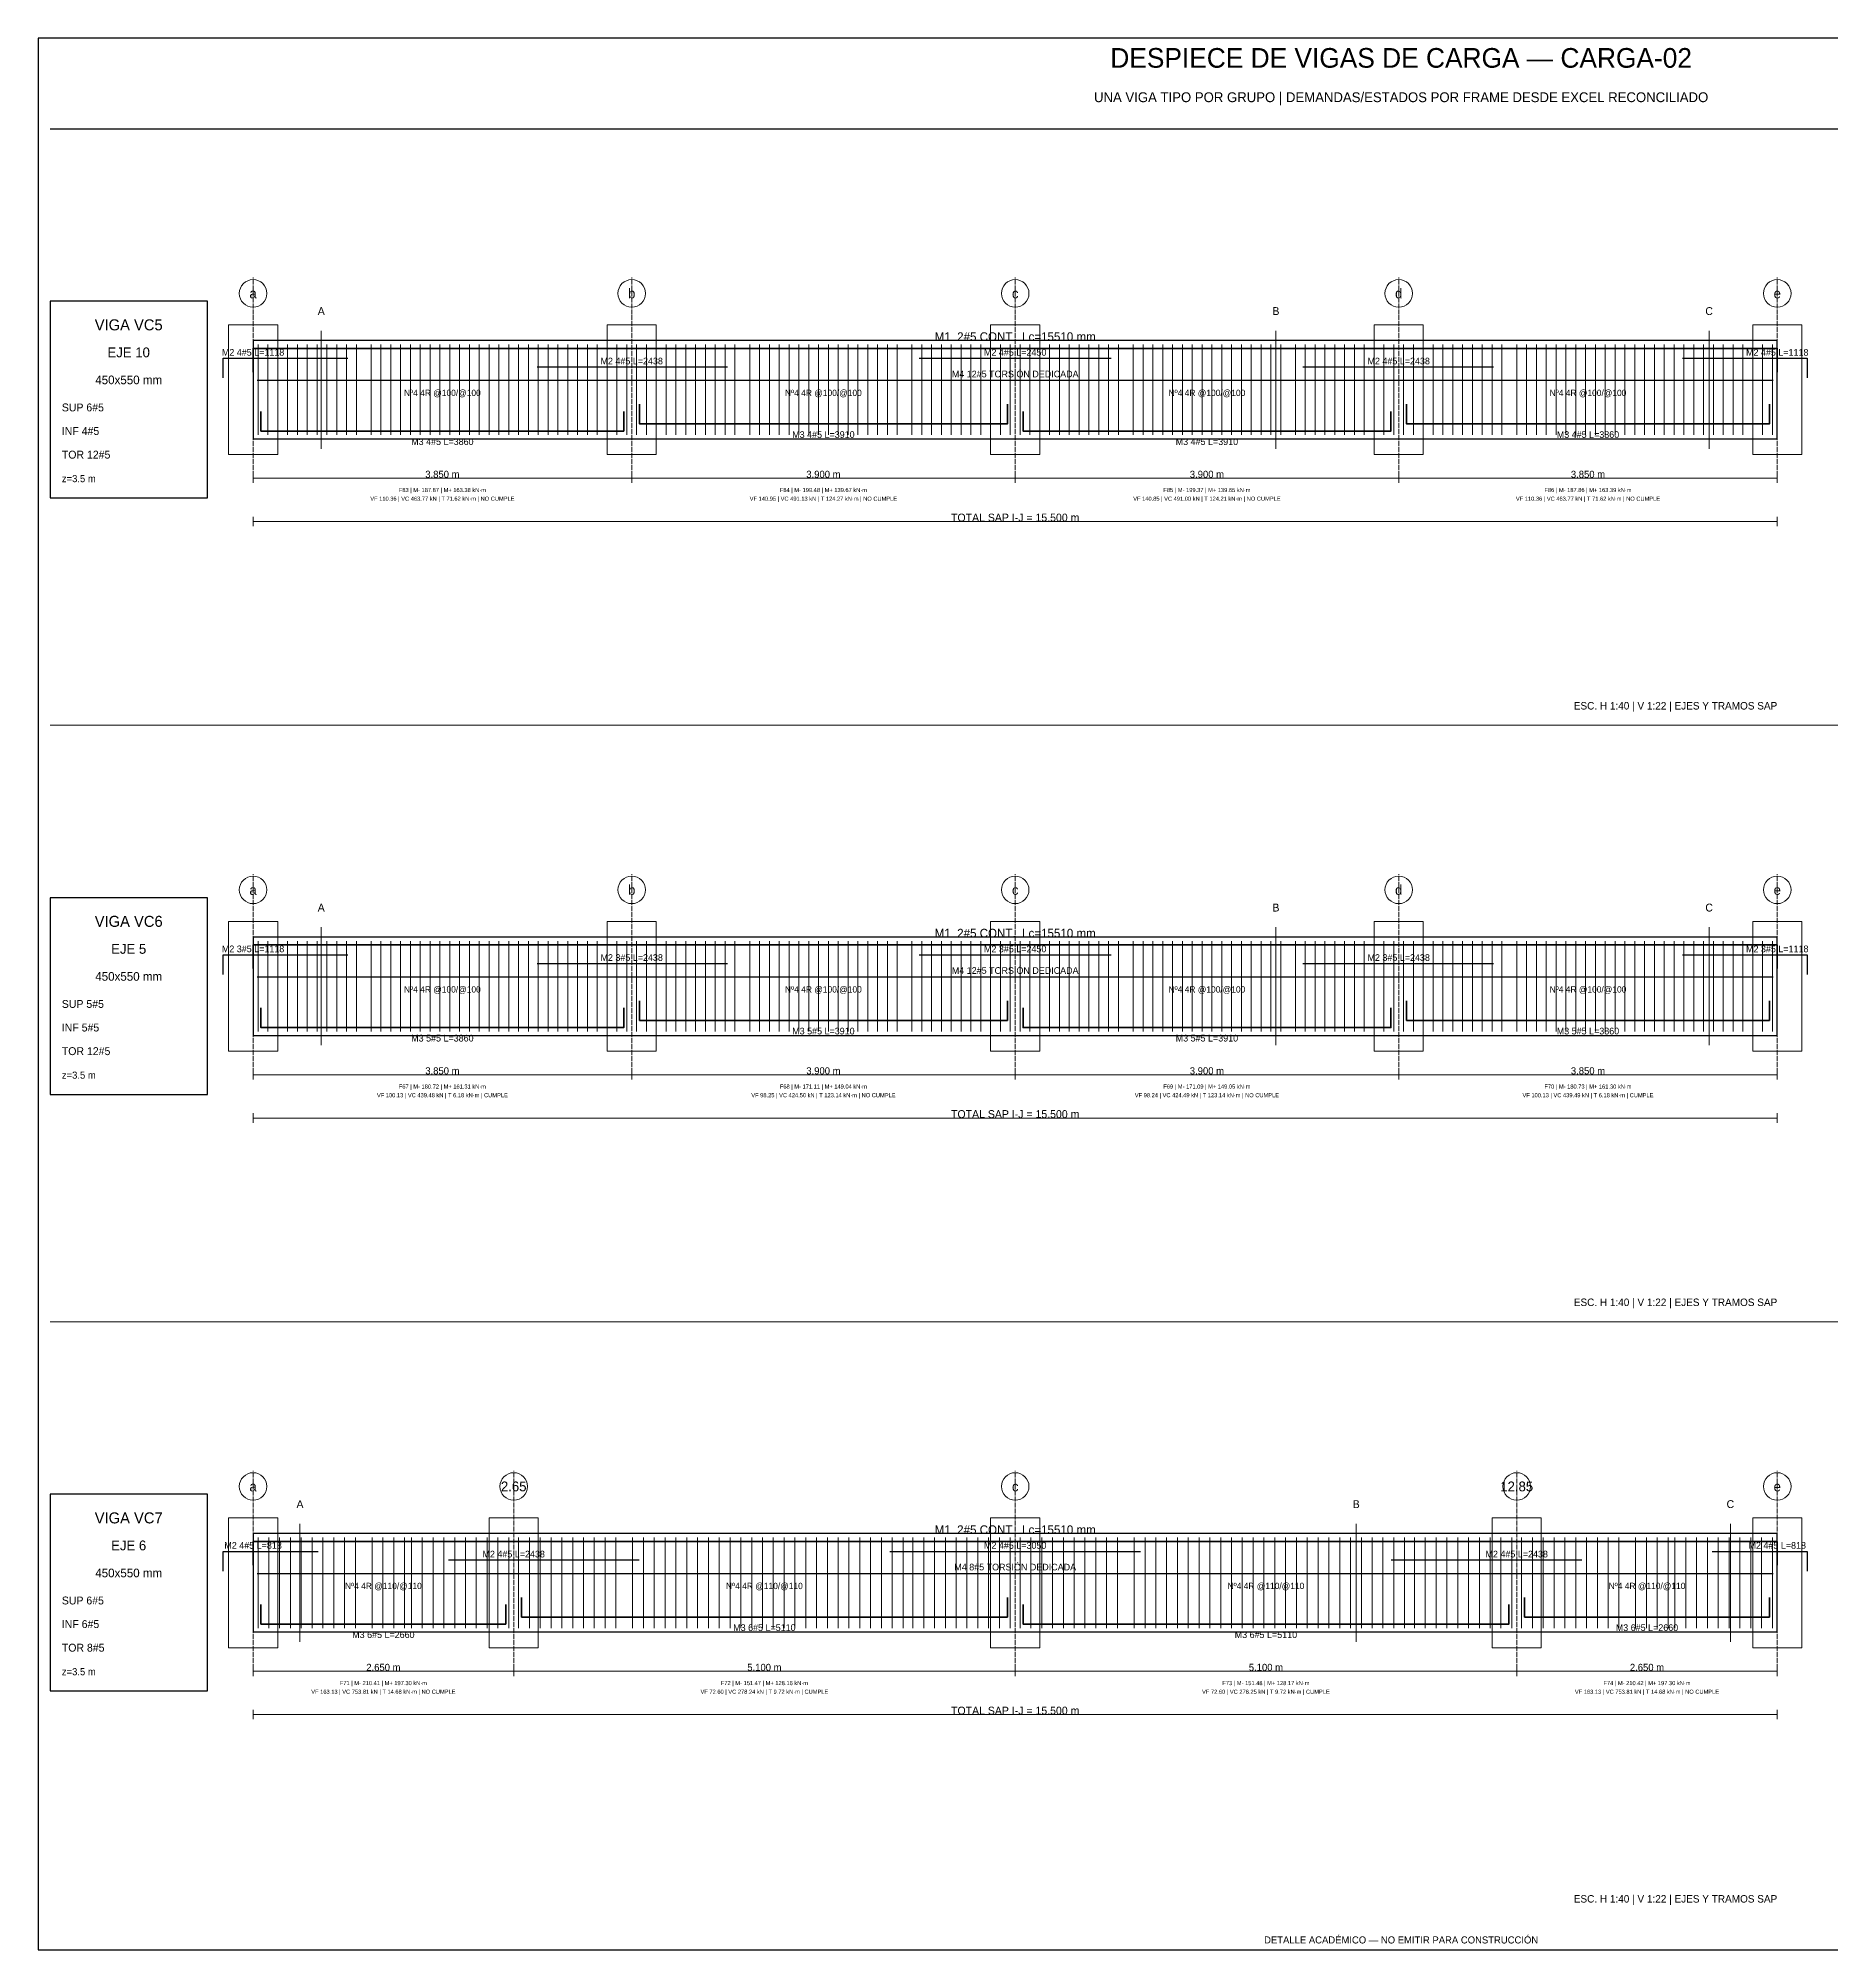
# Model space of a CAD drawing. Header units: millimetres. Extents: x 7 to 1432, y 7 to 493.
# Drawn here: x 739 to 1195, y 7 to 493 of the extents above; entities that cross this region are included whole.
import ezdxf
from ezdxf.enums import TextEntityAlignment as Align

# ---------------------------------------------------------------- set-up
doc = ezdxf.new("R2010")
doc.units = ezdxf.units.MM
doc.linetypes.add('DASHED', pattern=[1.524, 1.27, -0.254])
for name, color, linetype in [('ACERO_INF', 1, 'Continuous'), ('ACERO_SUP_APOYO', 5, 'Continuous'), ('ACERO_SUP_CONT', 4, 'Continuous'), ('ACERO_TORSION', 30, 'Continuous'), ('APOYOS', 9, 'Continuous'), ('CONTORNO', 7, 'Continuous'), ('CORTE', 6, 'Continuous'), ('COTAS', 3, 'Continuous'), ('EJES', 1, 'Continuous'), ('ESTRIBOS', 8, 'Continuous'), ('MARCO', 7, 'Continuous'), ('TEXTO', 7, 'Continuous')]:
    doc.layers.add(name, color=color, linetype=linetype)

msp = doc.modelspace()

# ---------------------------------------------------------------- linework, layer by layer
at = {"layer": 'ACERO_INF', "color": 1, "lineweight": 35}
for points in [[(891.88, 399.93), (891.88, 394.93), (985.38, 394.93), (985.38, 399.93)], [(1086.88, 399.93), (1086.88, 394.93), (1179.12, 394.93), (1179.12, 399.93)], [(795.62, 398.13), (795.62, 393.13), (887.88, 393.13), (887.88, 398.13)], [(989.38, 398.13), (989.38, 393.13), (1082.88, 393.13), (1082.88, 398.13)], [(891.88, 248.27), (891.88, 243.27), (985.38, 243.27), (985.38, 248.27)], [(1086.88, 248.27), (1086.88, 243.27), (1179.12, 243.27), (1179.12, 248.27)], [(795.62, 246.47), (795.62, 241.47), (887.88, 241.47), (887.88, 246.47)], [(989.38, 246.47), (989.38, 241.47), (1082.88, 241.47), (1082.88, 246.47)], [(795.62, 94.8), (795.62, 89.8), (857.88, 89.8), (857.88, 94.8)], [(861.88, 96.6), (861.88, 91.6), (985.38, 91.6), (985.38, 96.6)], [(989.38, 94.8), (989.38, 89.8), (1112.88, 89.8), (1112.88, 94.8)], [(1116.88, 96.6), (1116.88, 91.6), (1179.12, 91.6), (1179.12, 96.6)]]:
    msp.add_lwpolyline(points, dxfattribs=at)
at = {"layer": 'ACERO_SUP_APOYO', "color": 5, "lineweight": 30}
for points in [[(786, 406.63), (786, 411.63), (817.69, 411.63)], [(865.81, 409.43), (914.25, 409.43)], [(963, 411.63), (1011.75, 411.63)], [(1060.5, 409.43), (1108.94, 409.43)], [(1157.06, 411.63), (1188.75, 411.63), (1188.75, 406.63)], [(786, 254.97), (786, 259.97), (817.69, 259.97)], [(865.81, 257.77), (914.25, 257.77)], [(963, 259.97), (1011.75, 259.97)], [(1060.5, 257.77), (1108.94, 257.77)], [(1157.06, 259.97), (1188.75, 259.97), (1188.75, 254.97)], [(786, 103.3), (786, 108.3), (810.19, 108.3)], [(955.5, 108.3), (1019.25, 108.3)], [(1164.56, 108.3), (1188.75, 108.3), (1188.75, 103.3)], [(843.31, 106.1), (891.75, 106.1)], [(1083, 106.1), (1131.44, 106.1)]]:
    msp.add_lwpolyline(points, dxfattribs=at)
at = {"layer": 'ACERO_SUP_CONT', "color": 4, "lineweight": 35}
for points in [[(793.62, 408.13), (793.62, 414.13), (1181.12, 414.13), (1181.12, 408.13)], [(793.62, 256.47), (793.62, 262.47), (1181.12, 262.47), (1181.12, 256.47)], [(793.62, 104.8), (793.62, 110.8), (1181.12, 110.8), (1181.12, 104.8)]]:
    msp.add_lwpolyline(points, dxfattribs=at)
at = {"layer": 'ACERO_TORSION', "color": 30, "lineweight": 30}
for points in [[(794.62, 406.03), (1180.12, 406.03)], [(794.62, 254.37), (1180.12, 254.37)], [(794.62, 102.7), (1180.12, 102.7)]]:
    msp.add_lwpolyline(points, dxfattribs=at)
at = {"layer": 'APOYOS', "color": 9, "lineweight": 15}
for points in [[(787.38, 387.13), (799.88, 387.13), (799.88, 420.13), (787.38, 420.13)], [(883.62, 387.13), (896.12, 387.13), (896.12, 420.13), (883.62, 420.13)], [(981.12, 387.13), (993.62, 387.13), (993.62, 420.13), (981.12, 420.13)], [(1078.62, 387.13), (1091.12, 387.13), (1091.12, 420.13), (1078.62, 420.13)], [(1174.88, 387.13), (1187.38, 387.13), (1187.38, 420.13), (1174.88, 420.13)], [(787.38, 235.47), (799.88, 235.47), (799.88, 268.47), (787.38, 268.47)], [(883.62, 235.47), (896.12, 235.47), (896.12, 268.47), (883.62, 268.47)], [(981.12, 235.47), (993.62, 235.47), (993.62, 268.47), (981.12, 268.47)], [(1078.62, 235.47), (1091.12, 235.47), (1091.12, 268.47), (1078.62, 268.47)], [(1174.88, 235.47), (1187.38, 235.47), (1187.38, 268.47), (1174.88, 268.47)], [(787.38, 83.8), (799.88, 83.8), (799.88, 116.8), (787.38, 116.8)], [(853.62, 83.8), (866.12, 83.8), (866.12, 116.8), (853.62, 116.8)], [(981.12, 83.8), (993.62, 83.8), (993.62, 116.8), (981.12, 116.8)], [(1108.62, 83.8), (1121.12, 83.8), (1121.12, 116.8), (1108.62, 116.8)], [(1174.88, 83.8), (1187.38, 83.8), (1187.38, 116.8), (1174.88, 116.8)]]:
    msp.add_lwpolyline(points, close=True, dxfattribs=at)
at = {"layer": 'CONTORNO', "color": 7, "lineweight": 25}
for points in [[(793.62, 391.13), (1181.12, 391.13), (1181.12, 416.13), (793.62, 416.13)], [(793.62, 239.47), (1181.12, 239.47), (1181.12, 264.47), (793.62, 264.47)], [(793.62, 87.8), (1181.12, 87.8), (1181.12, 112.8), (793.62, 112.8)]]:
    msp.add_lwpolyline(points, close=True, dxfattribs=at)
at = {"layer": 'CORTE', "color": 6, "lineweight": 13}
for p, q in [((810.95, 388.63), (810.95, 418.63)), ((1053.67, 388.63), (1053.67, 418.63)), ((1163.8, 388.63), (1163.8, 418.63)), ((810.95, 236.97), (810.95, 266.97)), ((1053.67, 236.97), (1053.67, 266.97)), ((1163.8, 236.97), (1163.8, 266.97)), ((805.55, 85.3), (805.55, 115.3)), ((1074.08, 85.3), (1074.08, 115.3)), ((1169.2, 85.3), (1169.2, 115.3))]:
    msp.add_line(p, q, dxfattribs=at)
at = {"layer": 'COTAS', "color": 3, "lineweight": 13}
for p, q in [((793.62, 379.93), (793.62, 382.33)), ((793.62, 381.13), (889.88, 381.13)), ((889.88, 379.93), (889.88, 382.33)), ((889.88, 379.93), (889.88, 382.33)), ((889.88, 381.13), (987.38, 381.13)), ((987.38, 379.93), (987.38, 382.33)), ((987.38, 379.93), (987.38, 382.33)), ((987.38, 381.13), (1084.88, 381.13)), ((1084.88, 379.93), (1084.88, 382.33)), ((1084.88, 379.93), (1084.88, 382.33)), ((1084.88, 381.13), (1181.12, 381.13)), ((1181.12, 379.93), (1181.12, 382.33)), ((793.62, 368.93), (793.62, 371.33)), ((793.62, 370.13), (1181.12, 370.13)), ((1181.12, 368.93), (1181.12, 371.33)), ((793.62, 228.27), (793.62, 230.67)), ((793.62, 229.47), (889.88, 229.47)), ((889.88, 228.27), (889.88, 230.67)), ((889.88, 228.27), (889.88, 230.67)), ((889.88, 229.47), (987.38, 229.47)), ((987.38, 228.27), (987.38, 230.67)), ((987.38, 228.27), (987.38, 230.67)), ((987.38, 229.47), (1084.88, 229.47)), ((1084.88, 228.27), (1084.88, 230.67)), ((1084.88, 228.27), (1084.88, 230.67)), ((1084.88, 229.47), (1181.12, 229.47)), ((1181.12, 228.27), (1181.12, 230.67)), ((793.62, 217.27), (793.62, 219.67)), ((1181.12, 217.27), (1181.12, 219.67)), ((793.62, 218.47), (1181.12, 218.47)), ((793.62, 76.6), (793.62, 79)), ((793.62, 77.8), (859.88, 77.8)), ((859.88, 76.6), (859.88, 79)), ((859.88, 76.6), (859.88, 79)), ((859.88, 77.8), (987.38, 77.8)), ((987.38, 76.6), (987.38, 79)), ((987.38, 76.6), (987.38, 79)), ((987.38, 77.8), (1114.88, 77.8)), ((1114.88, 76.6), (1114.88, 79)), ((1114.88, 76.6), (1114.88, 79)), ((1114.88, 77.8), (1181.12, 77.8)), ((1181.12, 76.6), (1181.12, 79)), ((793.62, 65.6), (793.62, 68)), ((793.62, 66.8), (1181.12, 66.8)), ((1181.12, 65.6), (1181.12, 68))]:
    msp.add_line(p, q, dxfattribs=at)
at = {"layer": 'EJES', "color": 1, "linetype": 'DASHED', "lineweight": 9}
for p, q in [((793.62, 380.13), (793.62, 432.13)), ((889.88, 380.13), (889.88, 432.13)), ((987.38, 380.13), (987.38, 432.13)), ((1084.88, 380.13), (1084.88, 432.13)), ((1181.12, 380.13), (1181.12, 432.13)), ((793.62, 228.47), (793.62, 280.47)), ((889.88, 228.47), (889.88, 280.47)), ((987.38, 228.47), (987.38, 280.47)), ((1084.88, 228.47), (1084.88, 280.47)), ((1181.12, 228.47), (1181.12, 280.47)), ((793.62, 76.8), (793.62, 128.8)), ((859.88, 76.8), (859.88, 128.8)), ((987.38, 76.8), (987.38, 128.8)), ((1114.88, 76.8), (1114.88, 128.8)), ((1181.12, 76.8), (1181.12, 128.8))]:
    msp.add_line(p, q, dxfattribs=at)
at = {"layer": 'EJES', "color": 1, "lineweight": 18}
for centre in [(793.62, 428.13), (889.88, 428.13), (987.38, 428.13), (1084.88, 428.13), (1181.12, 428.13), (793.62, 276.47), (889.88, 276.47), (987.38, 276.47), (1084.88, 276.47), (1181.12, 276.47), (793.62, 124.8), (859.88, 124.8), (987.38, 124.8), (1114.88, 124.8), (1181.12, 124.8)]:
    msp.add_circle(centre, 3.5, dxfattribs=at)
at = {"layer": 'ESTRIBOS', "color": 8, "lineweight": 9}
for p, q in [((794.88, 392.13), (794.88, 415.13)), ((797.38, 392.13), (797.38, 415.13)), ((799.88, 392.13), (799.88, 415.13)), ((802.38, 392.13), (802.38, 415.13)), ((804.88, 392.13), (804.88, 415.13)), ((807.38, 392.13), (807.38, 415.13)), ((809.88, 392.13), (809.88, 415.13)), ((812.38, 392.13), (812.38, 415.13)), ((814.88, 392.13), (814.88, 415.13)), ((817.38, 392.13), (817.38, 415.13)), ((819.88, 392.13), (819.88, 415.13)), ((823.62, 392.13), (823.62, 415.13)), ((826.12, 392.13), (826.12, 415.13)), ((828.62, 392.13), (828.62, 415.13)), ((831.12, 392.13), (831.12, 415.13)), ((833.62, 392.13), (833.62, 415.13)), ((836.12, 392.13), (836.12, 415.13)), ((838.62, 392.13), (838.62, 415.13)), ((841.12, 392.13), (841.12, 415.13)), ((843.62, 392.13), (843.62, 415.13)), ((846.12, 392.13), (846.12, 415.13)), ((848.62, 392.13), (848.62, 415.13)), ((851.12, 392.13), (851.12, 415.13)), ((853.62, 392.13), (853.62, 415.13)), ((856.12, 392.13), (856.12, 415.13)), ((858.62, 392.13), (858.62, 415.13)), ((861.12, 392.13), (861.12, 415.13)), ((863.62, 392.13), (863.62, 415.13)), ((866.12, 392.13), (866.12, 415.13)), ((868.62, 392.13), (868.62, 415.13)), ((871.12, 392.13), (871.12, 415.13)), ((873.62, 392.13), (873.62, 415.13)), ((876.12, 392.13), (876.12, 415.13)), ((878.62, 392.13), (878.62, 415.13)), ((881.12, 392.13), (881.12, 415.13)), ((883.62, 392.13), (883.62, 415.13)), ((886.12, 392.13), (886.12, 415.13)), ((888.62, 392.13), (888.62, 415.13)), ((891.12, 392.13), (891.12, 415.13)), ((893.62, 392.13), (893.62, 415.13)), ((896.12, 392.13), (896.12, 415.13)), ((898.62, 392.13), (898.62, 415.13)), ((901.12, 392.13), (901.12, 415.13)), ((903.62, 392.13), (903.62, 415.13)), ((906.12, 392.13), (906.12, 415.13)), ((908.62, 392.13), (908.62, 415.13)), ((911.12, 392.13), (911.12, 415.13)), ((913.62, 392.13), (913.62, 415.13)), ((916.12, 392.13), (916.12, 415.13)), ((919.88, 392.13), (919.88, 415.13)), ((922.38, 392.13), (922.38, 415.13)), ((924.88, 392.13), (924.88, 415.13)), ((927.38, 392.13), (927.38, 415.13)), ((929.88, 392.13), (929.88, 415.13)), ((932.38, 392.13), (932.38, 415.13)), ((934.88, 392.13), (934.88, 415.13)), ((937.38, 392.13), (937.38, 415.13)), ((939.88, 392.13), (939.88, 415.13)), ((942.38, 392.13), (942.38, 415.13)), ((944.88, 392.13), (944.88, 415.13)), ((947.38, 392.13), (947.38, 415.13)), ((949.88, 392.13), (949.88, 415.13)), ((952.38, 392.13), (952.38, 415.13)), ((954.88, 392.13), (954.88, 415.13)), ((957.38, 392.13), (957.38, 415.13)), ((961.12, 392.13), (961.12, 415.13)), ((963.62, 392.13), (963.62, 415.13)), ((966.12, 392.13), (966.12, 415.13)), ((968.62, 392.13), (968.62, 415.13)), ((971.12, 392.13), (971.12, 415.13)), ((973.62, 392.13), (973.62, 415.13)), ((976.12, 392.13), (976.12, 415.13)), ((978.62, 392.13), (978.62, 415.13)), ((981.12, 392.13), (981.12, 415.13)), ((983.62, 392.13), (983.62, 415.13)), ((986.12, 392.13), (986.12, 415.13)), ((988.62, 392.13), (988.62, 415.13)), ((991.12, 392.13), (991.12, 415.13)), ((993.62, 392.13), (993.62, 415.13)), ((996.12, 392.13), (996.12, 415.13)), ((998.62, 392.13), (998.62, 415.13)), ((1001.12, 392.13), (1001.12, 415.13)), ((1003.62, 392.13), (1003.62, 415.13)), ((1006.12, 392.13), (1006.12, 415.13)), ((1008.62, 392.13), (1008.62, 415.13)), ((1011.12, 392.13), (1011.12, 415.13)), ((1013.62, 392.13), (1013.62, 415.13)), ((1017.38, 392.13), (1017.38, 415.13)), ((1019.88, 392.13), (1019.88, 415.13)), ((1022.38, 392.13), (1022.38, 415.13)), ((1024.88, 392.13), (1024.88, 415.13)), ((1027.38, 392.13), (1027.38, 415.13)), ((1029.88, 392.13), (1029.88, 415.13)), ((1032.38, 392.13), (1032.38, 415.13)), ((1034.88, 392.13), (1034.88, 415.13)), ((1037.38, 392.13), (1037.38, 415.13)), ((1039.88, 392.13), (1039.88, 415.13)), ((1042.38, 392.13), (1042.38, 415.13)), ((1044.88, 392.13), (1044.88, 415.13)), ((1047.38, 392.13), (1047.38, 415.13)), ((1049.88, 392.13), (1049.88, 415.13)), ((1052.38, 392.13), (1052.38, 415.13)), ((1054.88, 392.13), (1054.88, 415.13)), ((1058.62, 392.13), (1058.62, 415.13)), ((1061.12, 392.13), (1061.12, 415.13)), ((1063.62, 392.13), (1063.62, 415.13)), ((1066.12, 392.13), (1066.12, 415.13)), ((1068.62, 392.13), (1068.62, 415.13)), ((1071.12, 392.13), (1071.12, 415.13)), ((1073.62, 392.13), (1073.62, 415.13)), ((1076.12, 392.13), (1076.12, 415.13)), ((1078.62, 392.13), (1078.62, 415.13)), ((1081.12, 392.13), (1081.12, 415.13)), ((1083.62, 392.13), (1083.62, 415.13)), ((1086.12, 392.13), (1086.12, 415.13)), ((1088.62, 392.13), (1088.62, 415.13)), ((1091.12, 392.13), (1091.12, 415.13)), ((1093.62, 392.13), (1093.62, 415.13)), ((1096.12, 392.13), (1096.12, 415.13)), ((1098.62, 392.13), (1098.62, 415.13)), ((1101.12, 392.13), (1101.12, 415.13)), ((1103.62, 392.13), (1103.62, 415.13)), ((1106.12, 392.13), (1106.12, 415.13)), ((1108.62, 392.13), (1108.62, 415.13)), ((1111.12, 392.13), (1111.12, 415.13)), ((1114.88, 392.13), (1114.88, 415.13)), ((1117.38, 392.13), (1117.38, 415.13)), ((1119.88, 392.13), (1119.88, 415.13)), ((1122.38, 392.13), (1122.38, 415.13)), ((1124.88, 392.13), (1124.88, 415.13)), ((1127.38, 392.13), (1127.38, 415.13)), ((1129.88, 392.13), (1129.88, 415.13)), ((1132.38, 392.13), (1132.38, 415.13)), ((1134.88, 392.13), (1134.88, 415.13)), ((1137.38, 392.13), (1137.38, 415.13)), ((1139.88, 392.13), (1139.88, 415.13)), ((1142.38, 392.13), (1142.38, 415.13)), ((1144.88, 392.13), (1144.88, 415.13)), ((1147.38, 392.13), (1147.38, 415.13)), ((1149.88, 392.13), (1149.88, 415.13)), ((1152.38, 392.13), (1152.38, 415.13)), ((1154.88, 392.13), (1154.88, 415.13)), ((1157.38, 392.13), (1157.38, 415.13)), ((1159.88, 392.13), (1159.88, 415.13)), ((1162.38, 392.13), (1162.38, 415.13)), ((1164.88, 392.13), (1164.88, 415.13)), ((1167.38, 392.13), (1167.38, 415.13)), ((1169.88, 392.13), (1169.88, 415.13)), ((1172.38, 392.13), (1172.38, 415.13)), ((1174.88, 392.13), (1174.88, 415.13)), ((1177.38, 392.13), (1177.38, 415.13)), ((1179.88, 392.13), (1179.88, 415.13)), ((794.88, 240.47), (794.88, 263.47)), ((797.38, 240.47), (797.38, 263.47)), ((799.88, 240.47), (799.88, 263.47)), ((802.38, 240.47), (802.38, 263.47)), ((804.88, 240.47), (804.88, 263.47)), ((807.38, 240.47), (807.38, 263.47)), ((809.88, 240.47), (809.88, 263.47)), ((812.38, 240.47), (812.38, 263.47)), ((814.88, 240.47), (814.88, 263.47)), ((817.38, 240.47), (817.38, 263.47)), ((819.88, 240.47), (819.88, 263.47)), ((823.62, 240.47), (823.62, 263.47)), ((826.12, 240.47), (826.12, 263.47)), ((828.62, 240.47), (828.62, 263.47)), ((831.12, 240.47), (831.12, 263.47)), ((833.62, 240.47), (833.62, 263.47)), ((836.12, 240.47), (836.12, 263.47)), ((838.62, 240.47), (838.62, 263.47)), ((841.12, 240.47), (841.12, 263.47)), ((843.62, 240.47), (843.62, 263.47)), ((846.12, 240.47), (846.12, 263.47)), ((848.62, 240.47), (848.62, 263.47)), ((851.12, 240.47), (851.12, 263.47)), ((853.62, 240.47), (853.62, 263.47)), ((856.12, 240.47), (856.12, 263.47)), ((858.62, 240.47), (858.62, 263.47)), ((861.12, 240.47), (861.12, 263.47)), ((863.62, 240.47), (863.62, 263.47)), ((866.12, 240.47), (866.12, 263.47)), ((868.62, 240.47), (868.62, 263.47)), ((871.12, 240.47), (871.12, 263.47)), ((873.62, 240.47), (873.62, 263.47)), ((876.12, 240.47), (876.12, 263.47)), ((878.62, 240.47), (878.62, 263.47)), ((881.12, 240.47), (881.12, 263.47)), ((883.62, 240.47), (883.62, 263.47)), ((886.12, 240.47), (886.12, 263.47)), ((888.62, 240.47), (888.62, 263.47)), ((891.12, 240.47), (891.12, 263.47)), ((893.62, 240.47), (893.62, 263.47)), ((896.12, 240.47), (896.12, 263.47)), ((898.62, 240.47), (898.62, 263.47)), ((901.12, 240.47), (901.12, 263.47)), ((903.62, 240.47), (903.62, 263.47)), ((906.12, 240.47), (906.12, 263.47)), ((908.62, 240.47), (908.62, 263.47)), ((911.12, 240.47), (911.12, 263.47)), ((913.62, 240.47), (913.62, 263.47)), ((916.12, 240.47), (916.12, 263.47)), ((919.88, 240.47), (919.88, 263.47)), ((922.38, 240.47), (922.38, 263.47)), ((924.88, 240.47), (924.88, 263.47)), ((927.38, 240.47), (927.38, 263.47)), ((929.88, 240.47), (929.88, 263.47)), ((932.38, 240.47), (932.38, 263.47)), ((934.88, 240.47), (934.88, 263.47)), ((937.38, 240.47), (937.38, 263.47)), ((939.88, 240.47), (939.88, 263.47)), ((942.38, 240.47), (942.38, 263.47)), ((944.88, 240.47), (944.88, 263.47)), ((947.38, 240.47), (947.38, 263.47)), ((949.88, 240.47), (949.88, 263.47)), ((952.38, 240.47), (952.38, 263.47)), ((954.88, 240.47), (954.88, 263.47)), ((957.38, 240.47), (957.38, 263.47)), ((961.12, 240.47), (961.12, 263.47)), ((963.62, 240.47), (963.62, 263.47)), ((966.12, 240.47), (966.12, 263.47)), ((968.62, 240.47), (968.62, 263.47)), ((971.12, 240.47), (971.12, 263.47)), ((973.62, 240.47), (973.62, 263.47)), ((976.12, 240.47), (976.12, 263.47)), ((978.62, 240.47), (978.62, 263.47)), ((981.12, 240.47), (981.12, 263.47)), ((983.62, 240.47), (983.62, 263.47)), ((986.12, 240.47), (986.12, 263.47)), ((988.62, 240.47), (988.62, 263.47)), ((991.12, 240.47), (991.12, 263.47)), ((993.62, 240.47), (993.62, 263.47)), ((996.12, 240.47), (996.12, 263.47)), ((998.62, 240.47), (998.62, 263.47)), ((1001.12, 240.47), (1001.12, 263.47)), ((1003.62, 240.47), (1003.62, 263.47)), ((1006.12, 240.47), (1006.12, 263.47)), ((1008.62, 240.47), (1008.62, 263.47)), ((1011.12, 240.47), (1011.12, 263.47)), ((1013.62, 240.47), (1013.62, 263.47)), ((1017.38, 240.47), (1017.38, 263.47)), ((1019.88, 240.47), (1019.88, 263.47)), ((1022.38, 240.47), (1022.38, 263.47)), ((1024.88, 240.47), (1024.88, 263.47)), ((1027.38, 240.47), (1027.38, 263.47)), ((1029.88, 240.47), (1029.88, 263.47)), ((1032.38, 240.47), (1032.38, 263.47)), ((1034.88, 240.47), (1034.88, 263.47)), ((1037.38, 240.47), (1037.38, 263.47)), ((1039.88, 240.47), (1039.88, 263.47)), ((1042.38, 240.47), (1042.38, 263.47)), ((1044.88, 240.47), (1044.88, 263.47)), ((1047.38, 240.47), (1047.38, 263.47)), ((1049.88, 240.47), (1049.88, 263.47)), ((1052.38, 240.47), (1052.38, 263.47)), ((1054.88, 240.47), (1054.88, 263.47)), ((1058.62, 240.47), (1058.62, 263.47)), ((1061.12, 240.47), (1061.12, 263.47)), ((1063.62, 240.47), (1063.62, 263.47)), ((1066.12, 240.47), (1066.12, 263.47)), ((1068.62, 240.47), (1068.62, 263.47)), ((1071.12, 240.47), (1071.12, 263.47)), ((1073.62, 240.47), (1073.62, 263.47)), ((1076.12, 240.47), (1076.12, 263.47)), ((1078.62, 240.47), (1078.62, 263.47)), ((1081.12, 240.47), (1081.12, 263.47)), ((1083.62, 240.47), (1083.62, 263.47)), ((1086.12, 240.47), (1086.12, 263.47)), ((1088.62, 240.47), (1088.62, 263.47)), ((1091.12, 240.47), (1091.12, 263.47)), ((1093.62, 240.47), (1093.62, 263.47)), ((1096.12, 240.47), (1096.12, 263.47)), ((1098.62, 240.47), (1098.62, 263.47)), ((1101.12, 240.47), (1101.12, 263.47)), ((1103.62, 240.47), (1103.62, 263.47)), ((1106.12, 240.47), (1106.12, 263.47)), ((1108.62, 240.47), (1108.62, 263.47)), ((1111.12, 240.47), (1111.12, 263.47)), ((1114.88, 240.47), (1114.88, 263.47)), ((1117.38, 240.47), (1117.38, 263.47)), ((1119.88, 240.47), (1119.88, 263.47)), ((1122.38, 240.47), (1122.38, 263.47)), ((1124.88, 240.47), (1124.88, 263.47)), ((1127.38, 240.47), (1127.38, 263.47)), ((1129.88, 240.47), (1129.88, 263.47)), ((1132.38, 240.47), (1132.38, 263.47)), ((1134.88, 240.47), (1134.88, 263.47)), ((1137.38, 240.47), (1137.38, 263.47)), ((1139.88, 240.47), (1139.88, 263.47)), ((1142.38, 240.47), (1142.38, 263.47)), ((1144.88, 240.47), (1144.88, 263.47)), ((1147.38, 240.47), (1147.38, 263.47)), ((1149.88, 240.47), (1149.88, 263.47)), ((1152.38, 240.47), (1152.38, 263.47)), ((1154.88, 240.47), (1154.88, 263.47)), ((1157.38, 240.47), (1157.38, 263.47)), ((1159.88, 240.47), (1159.88, 263.47)), ((1162.38, 240.47), (1162.38, 263.47)), ((1164.88, 240.47), (1164.88, 263.47)), ((1167.38, 240.47), (1167.38, 263.47)), ((1169.88, 240.47), (1169.88, 263.47)), ((1172.38, 240.47), (1172.38, 263.47)), ((1174.88, 240.47), (1174.88, 263.47)), ((1177.38, 240.47), (1177.38, 263.47)), ((1179.88, 240.47), (1179.88, 263.47)), ((794.88, 88.8), (794.88, 111.8)), ((797.62, 88.8), (797.62, 111.8)), ((800.38, 88.8), (800.38, 111.8)), ((803.12, 88.8), (803.12, 111.8)), ((805.88, 88.8), (805.88, 111.8)), ((808.62, 88.8), (808.62, 111.8)), ((811.38, 88.8), (811.38, 111.8)), ((814.12, 88.8), (814.12, 111.8)), ((816.88, 88.8), (816.88, 111.8)), ((819.62, 88.8), (819.62, 111.8)), ((823.88, 88.8), (823.88, 111.8)), ((826.62, 88.8), (826.62, 111.8)), ((829.38, 88.8), (829.38, 111.8)), ((832.12, 88.8), (832.12, 111.8)), ((833.88, 88.8), (833.88, 111.8)), ((836.62, 88.8), (836.62, 111.8)), ((839.38, 88.8), (839.38, 111.8)), ((842.12, 88.8), (842.12, 111.8)), ((844.88, 88.8), (844.88, 111.8)), ((847.62, 88.8), (847.62, 111.8)), ((850.38, 88.8), (850.38, 111.8)), ((853.12, 88.8), (853.12, 111.8)), ((855.88, 88.8), (855.88, 111.8)), ((858.62, 88.8), (858.62, 111.8)), ((861.12, 88.8), (861.12, 111.8)), ((863.88, 88.8), (863.88, 111.8)), ((866.62, 88.8), (866.62, 111.8)), ((869.38, 88.8), (869.38, 111.8)), ((872.12, 88.8), (872.12, 111.8)), ((874.88, 88.8), (874.88, 111.8)), ((877.62, 88.8), (877.62, 111.8)), ((880.38, 88.8), (880.38, 111.8)), ((883.12, 88.8), (883.12, 111.8)), ((885.88, 88.8), (885.88, 111.8)), ((890.12, 88.8), (890.12, 111.8)), ((892.88, 88.8), (892.88, 111.8)), ((895.62, 88.8), (895.62, 111.8)), ((898.38, 88.8), (898.38, 111.8)), ((901.12, 88.8), (901.12, 111.8)), ((903.88, 88.8), (903.88, 111.8)), ((906.62, 88.8), (906.62, 111.8)), ((909.38, 88.8), (909.38, 111.8)), ((912.12, 88.8), (912.12, 111.8)), ((914.88, 88.8), (914.88, 111.8)), ((917.62, 88.8), (917.62, 111.8)), ((920.38, 88.8), (920.38, 111.8)), ((923.12, 88.8), (923.12, 111.8)), ((925.88, 88.8), (925.88, 111.8)), ((928.62, 88.8), (928.62, 111.8)), ((931.38, 88.8), (931.38, 111.8)), ((934.12, 88.8), (934.12, 111.8)), ((936.88, 88.8), (936.88, 111.8)), ((939.62, 88.8), (939.62, 111.8)), ((942.38, 88.8), (942.38, 111.8)), ((945.12, 88.8), (945.12, 111.8)), ((947.88, 88.8), (947.88, 111.8)), ((950.62, 88.8), (950.62, 111.8)), ((953.38, 88.8), (953.38, 111.8)), ((956.12, 88.8), (956.12, 111.8)), ((958.88, 88.8), (958.88, 111.8)), ((961.38, 88.8), (961.38, 111.8)), ((964.12, 88.8), (964.12, 111.8)), ((966.88, 88.8), (966.88, 111.8)), ((969.62, 88.8), (969.62, 111.8)), ((972.38, 88.8), (972.38, 111.8)), ((975.12, 88.8), (975.12, 111.8)), ((977.88, 88.8), (977.88, 111.8)), ((980.62, 88.8), (980.62, 111.8)), ((983.38, 88.8), (983.38, 111.8)), ((986.12, 88.8), (986.12, 111.8)), ((988.62, 88.8), (988.62, 111.8)), ((991.38, 88.8), (991.38, 111.8)), ((994.12, 88.8), (994.12, 111.8)), ((996.88, 88.8), (996.88, 111.8)), ((999.62, 88.8), (999.62, 111.8)), ((1002.38, 88.8), (1002.38, 111.8)), ((1005.12, 88.8), (1005.12, 111.8)), ((1007.88, 88.8), (1007.88, 111.8)), ((1010.62, 88.8), (1010.62, 111.8)), ((1013.38, 88.8), (1013.38, 111.8)), ((1017.62, 88.8), (1017.62, 111.8)), ((1020.38, 88.8), (1020.38, 111.8)), ((1023.12, 88.8), (1023.12, 111.8)), ((1025.88, 88.8), (1025.88, 111.8)), ((1028.62, 88.8), (1028.62, 111.8)), ((1031.38, 88.8), (1031.38, 111.8)), ((1034.12, 88.8), (1034.12, 111.8)), ((1036.88, 88.8), (1036.88, 111.8)), ((1039.62, 88.8), (1039.62, 111.8)), ((1042.38, 88.8), (1042.38, 111.8)), ((1045.12, 88.8), (1045.12, 111.8)), ((1047.88, 88.8), (1047.88, 111.8)), ((1050.62, 88.8), (1050.62, 111.8)), ((1053.38, 88.8), (1053.38, 111.8)), ((1056.12, 88.8), (1056.12, 111.8)), ((1058.88, 88.8), (1058.88, 111.8)), ((1061.62, 88.8), (1061.62, 111.8)), ((1064.38, 88.8), (1064.38, 111.8)), ((1067.12, 88.8), (1067.12, 111.8)), ((1069.88, 88.8), (1069.88, 111.8)), ((1072.62, 88.8), (1072.62, 111.8)), ((1075.38, 88.8), (1075.38, 111.8)), ((1078.12, 88.8), (1078.12, 111.8)), ((1080.88, 88.8), (1080.88, 111.8)), ((1083.62, 88.8), (1083.62, 111.8)), ((1086.38, 88.8), (1086.38, 111.8)), ((1088.88, 88.8), (1088.88, 111.8)), ((1091.62, 88.8), (1091.62, 111.8)), ((1094.38, 88.8), (1094.38, 111.8)), ((1097.12, 88.8), (1097.12, 111.8)), ((1099.88, 88.8), (1099.88, 111.8)), ((1102.62, 88.8), (1102.62, 111.8)), ((1105.38, 88.8), (1105.38, 111.8)), ((1108.12, 88.8), (1108.12, 111.8)), ((1110.88, 88.8), (1110.88, 111.8)), ((1113.62, 88.8), (1113.62, 111.8)), ((1116.12, 88.8), (1116.12, 111.8)), ((1118.88, 88.8), (1118.88, 111.8)), ((1121.62, 88.8), (1121.62, 111.8)), ((1124.38, 88.8), (1124.38, 111.8)), ((1127.12, 88.8), (1127.12, 111.8)), ((1129.88, 88.8), (1129.88, 111.8)), ((1132.62, 88.8), (1132.62, 111.8)), ((1135.38, 88.8), (1135.38, 111.8)), ((1138.12, 88.8), (1138.12, 111.8)), ((1140.88, 88.8), (1140.88, 111.8)), ((1145.12, 88.8), (1145.12, 111.8)), ((1147.88, 88.8), (1147.88, 111.8)), ((1150.62, 88.8), (1150.62, 111.8)), ((1153.38, 88.8), (1153.38, 111.8)), ((1155.12, 88.8), (1155.12, 111.8)), ((1157.88, 88.8), (1157.88, 111.8)), ((1160.62, 88.8), (1160.62, 111.8)), ((1163.38, 88.8), (1163.38, 111.8)), ((1166.12, 88.8), (1166.12, 111.8)), ((1168.88, 88.8), (1168.88, 111.8)), ((1171.62, 88.8), (1171.62, 111.8)), ((1174.38, 88.8), (1174.38, 111.8)), ((1177.12, 88.8), (1177.12, 111.8)), ((1179.88, 88.8), (1179.88, 111.8))]:
    msp.add_line(p, q, dxfattribs=at)
at = {"layer": 'MARCO', "color": 7, "lineweight": 25}
msp.add_line((742, 470), (1429, 470), dxfattribs=at)
at = {"layer": 'MARCO', "color": 8, "lineweight": 13}
for p, q in [((742, 318.33), (1429, 318.33)), ((742, 166.67), (1429, 166.67))]:
    msp.add_line(p, q, dxfattribs=at)
at = {"layer": 'MARCO', "color": 7, "lineweight": 30}
msp.add_lwpolyline([(739, 7), (1432, 7), (1432, 493), (739, 493)], close=True, dxfattribs=at)
at = {"layer": 'MARCO', "color": 7, "lineweight": 25}
for points in [[(742, 376.13), (782, 376.13), (782, 426.13), (742, 426.13)], [(742, 224.47), (782, 224.47), (782, 274.47), (742, 274.47)], [(742, 72.8), (782, 72.8), (782, 122.8), (742, 122.8)]]:
    msp.add_lwpolyline(points, close=True, dxfattribs=at)

# ---------------------------------------------------------------- texts
at = {"layer": 'ACERO_INF', "color": 1}
for s, p in [('M3 4#5 L=3860', (841.75, 390.43)), ('M3 4#5 L=3910', (938.62, 392.23)), ('M3 4#5 L=3910', (1036.12, 390.43)), ('M3 4#5 L=3860', (1133, 392.23)), ('M3 5#5 L=3860', (841.75, 238.77)), ('M3 5#5 L=3910', (938.62, 240.57)), ('M3 5#5 L=3910', (1036.12, 238.77)), ('M3 5#5 L=3860', (1133, 240.57)), ('M3 6#5 L=2660', (826.75, 87.1)), ('M3 6#5 L=5110', (923.62, 88.9)), ('M3 6#5 L=5110', (1051.12, 87.1)), ('M3 6#5 L=2660', (1148, 88.9))]:
    msp.add_text(s, height=1.7, dxfattribs=at).set_placement(p, align=Align.MIDDLE_CENTER)
at = {"layer": 'ACERO_SUP_APOYO', "color": 5}
for s, p in [('M2 4#5 L=1118', (793.62, 413.13)), ('M2 4#5 L=2450', (987.38, 413.13)), ('M2 4#5 L=1118', (1181.12, 413.13)), ('M2 4#5 L=2438', (889.88, 410.93)), ('M2 4#5 L=2438', (1084.88, 410.93)), ('M2 3#5 L=1118', (793.62, 261.47)), ('M2 3#5 L=2438', (889.88, 259.27)), ('M2 3#5 L=2450', (987.38, 261.47)), ('M2 3#5 L=2438', (1084.88, 259.27)), ('M2 3#5 L=1118', (1181.12, 261.47)), ('M2 4#5 L=818', (793.62, 109.8)), ('M2 4#5 L=2438', (859.88, 107.6)), ('M2 4#5 L=3050', (987.38, 109.8)), ('M2 4#5 L=2438', (1114.88, 107.6)), ('M2 4#5 L=818', (1181.12, 109.8))]:
    msp.add_text(s, height=1.7, dxfattribs=at).set_placement(p, align=Align.MIDDLE_CENTER)
at = {"layer": 'ACERO_SUP_CONT', "color": 4}
for p in [(987.38, 417.13), (987.38, 265.47), (987.38, 113.8)]:
    msp.add_text('M1  2#5 CONT.  Lc=15510 mm', height=2.2, dxfattribs=at).set_placement(p, align=Align.MIDDLE_CENTER)
at = {"layer": 'ACERO_TORSION', "color": 30}
for s, p in [('M4 12#5 TORSIÓN DEDICADA', (987.38, 407.63)), ('M4 12#5 TORSIÓN DEDICADA', (987.38, 255.97)), ('M4 8#5 TORSIÓN DEDICADA', (987.38, 104.3))]:
    msp.add_text(s, height=1.7, dxfattribs=at).set_placement(p, align=Align.MIDDLE_CENTER)
at = {"layer": 'CORTE', "color": 6}
for s, p in [('A', (810.95, 423.63)), ('B', (1053.67, 423.63)), ('C', (1163.8, 423.63)), ('A', (810.95, 271.97)), ('B', (1053.67, 271.97)), ('C', (1163.8, 271.97)), ('A', (805.55, 120.3)), ('B', (1074.08, 120.3)), ('C', (1169.2, 120.3))]:
    msp.add_text(s, height=2, dxfattribs=at).set_placement(p, align=Align.MIDDLE_CENTER)
at = {"layer": 'COTAS', "color": 3}
for s, height, p in [('3.850 m', 1.8, (841.75, 382.13)), ('3.900 m', 1.8, (938.62, 382.13)), ('3.900 m', 1.8, (1036.12, 382.13)), ('3.850 m', 1.8, (1133, 382.13)), ('TOTAL SAP I-J = 15.500 m', 2, (987.38, 371.13)), ('3.850 m', 1.8, (841.75, 230.47)), ('3.900 m', 1.8, (938.62, 230.47)), ('3.900 m', 1.8, (1036.12, 230.47)), ('3.850 m', 1.8, (1133, 230.47)), ('TOTAL SAP I-J = 15.500 m', 2, (987.38, 219.47)), ('2.650 m', 1.8, (826.75, 78.8)), ('5.100 m', 1.8, (923.62, 78.8)), ('5.100 m', 1.8, (1051.12, 78.8)), ('2.650 m', 1.8, (1148, 78.8)), ('TOTAL SAP I-J = 15.500 m', 2, (987.38, 67.8))]:
    msp.add_text(s, height=height, dxfattribs=at).set_placement(p, align=Align.MIDDLE_CENTER)
at = {"layer": 'EJES', "color": 1}
for s, p in [('a', (793.62, 428.13)), ('b', (889.88, 428.13)), ('c', (987.38, 428.13)), ('d', (1084.88, 428.13)), ('e', (1181.12, 428.13)), ('a', (793.62, 276.47)), ('b', (889.88, 276.47)), ('c', (987.38, 276.47)), ('d', (1084.88, 276.47)), ('e', (1181.12, 276.47)), ('a', (793.62, 124.8)), ('2.65', (859.88, 124.8)), ('c', (987.38, 124.8)), ('12.85', (1114.88, 124.8)), ('e', (1181.12, 124.8))]:
    msp.add_text(s, height=2.5, dxfattribs=at).set_placement(p, align=Align.MIDDLE_CENTER)
at = {"layer": 'ESTRIBOS', "color": 8}
for s, p in [('Nº4 4R @100/@100', (841.75, 402.83)), ('Nº4 4R @100/@100', (938.62, 402.83)), ('Nº4 4R @100/@100', (1036.12, 402.83)), ('Nº4 4R @100/@100', (1133, 402.83)), ('Nº4 4R @100/@100', (841.75, 251.17)), ('Nº4 4R @100/@100', (938.62, 251.17)), ('Nº4 4R @100/@100', (1036.12, 251.17)), ('Nº4 4R @100/@100', (1133, 251.17)), ('Nº4 4R @110/@110', (826.75, 99.5)), ('Nº4 4R @110/@110', (923.62, 99.5)), ('Nº4 4R @110/@110', (1051.12, 99.5)), ('Nº4 4R @110/@110', (1148, 99.5))]:
    msp.add_text(s, height=1.6, dxfattribs=at).set_placement(p, align=Align.MIDDLE_CENTER)
at = {"layer": 'TEXTO', "color": 7}
for s, height, p in [('DESPIECE DE VIGAS DE CARGA — CARGA-02', 5, (1085.5, 488)), ('UNA VIGA TIPO POR GRUPO | DEMANDAS/ESTADOS POR FRAME DESDE EXCEL RECONCILIADO', 2.5, (1085.5, 478)), ('VIGA VC5', 2.8, (762, 420.13)), ('EJE 10', 2.5, (762, 413.13)), ('450x550 mm', 2.2, (762, 406.13)), ('F83 | M- 187.87 | M+ 163.38 kN·m', 1.05, (841.75, 378.13)), ('F84 | M- 199.48 | M+ 139.67 kN·m', 1.05, (938.62, 378.13)), ('F85 | M- 199.37 | M+ 139.65 kN·m', 1.05, (1036.12, 378.13)), ('F86 | M- 187.86 | M+ 163.39 kN·m', 1.05, (1133, 378.13)), ('VIGA VC6', 2.8, (762, 268.47)), ('EJE 5', 2.5, (762, 261.47)), ('450x550 mm', 2.2, (762, 254.47)), ('VF 100.13 | VC 439.48 kN | T 6.18 kN·m | CUMPLE', 1.05, (841.75, 224.27)), ('F67 | M- 180.72 | M+ 161.31 kN·m', 1.05, (841.75, 226.47)), ('F68 | M- 171.11 | M+ 149.04 kN·m', 1.05, (938.62, 226.47)), ('F69 | M- 171.09 | M+ 149.05 kN·m', 1.05, (1036.12, 226.47)), ('VF 100.13 | VC 439.49 kN | T 6.18 kN·m | CUMPLE', 1.05, (1133, 224.27)), ('F70 | M- 180.73 | M+ 161.30 kN·m', 1.05, (1133, 226.47)), ('VIGA VC7', 2.8, (762, 116.8)), ('EJE 6', 2.5, (762, 109.8)), ('450x550 mm', 2.2, (762, 102.8)), ('F71 | M- 210.41 | M+ 197.30 kN·m', 1.05, (826.75, 74.8)), ('VF 72.60 | VC 278.24 kN | T 9.72 kN·m | CUMPLE', 1.05, (923.62, 72.6)), ('F72 | M- 151.47 | M+ 128.16 kN·m', 1.05, (923.62, 74.8)), ('VF 72.60 | VC 278.25 kN | T 9.72 kN·m | CUMPLE', 1.05, (1051.12, 72.6)), ('F73 | M- 151.48 | M+ 128.17 kN·m', 1.05, (1051.12, 74.8)), ('F74 | M- 210.42 | M+ 197.30 kN·m', 1.05, (1148, 74.8))]:
    msp.add_text(s, height=height, dxfattribs=at).set_placement(p, align=Align.MIDDLE_CENTER)
at = {"layer": 'TEXTO'}
for s, height, p in [('SUP 6#5', 2, (745, 398.13)), ('INF 4#5', 2, (745, 392.13)), ('TOR 12#5', 2, (745, 386.13)), ('z=3.5 m', 1.8, (745, 380.13)), ('SUP 5#5', 2, (745, 246.47)), ('INF 5#5', 2, (745, 240.47)), ('TOR 12#5', 2, (745, 234.47)), ('z=3.5 m', 1.8, (745, 228.47)), ('SUP 6#5', 2, (745, 94.8)), ('INF 6#5', 2, (745, 88.8)), ('TOR 8#5', 2, (745, 82.8)), ('z=3.5 m', 1.8, (745, 76.8))]:
    msp.add_text(s, height=height, dxfattribs=at).set_placement(p)
at = {"layer": 'TEXTO', "color": 1}
for s, height, p in [('VF 110.36 | VC 463.77 kN | T 71.62 kN·m | NO CUMPLE', 1.05, (841.75, 375.93)), ('VF 140.95 | VC 491.13 kN | T 124.27 kN·m | NO CUMPLE', 1.05, (938.62, 375.93)), ('VF 140.85 | VC 491.00 kN | T 124.21 kN·m | NO CUMPLE', 1.05, (1036.12, 375.93)), ('VF 110.36 | VC 463.77 kN | T 71.62 kN·m | NO CUMPLE', 1.05, (1133, 375.93)), ('VF 98.25 | VC 424.50 kN | T 123.14 kN·m | NO CUMPLE', 1.05, (938.62, 224.27)), ('VF 98.24 | VC 424.49 kN | T 123.14 kN·m | NO CUMPLE', 1.05, (1036.12, 224.27)), ('VF 163.13 | VC 753.81 kN | T 14.68 kN·m | NO CUMPLE', 1.05, (826.75, 72.6)), ('VF 163.13 | VC 753.81 kN | T 14.68 kN·m | NO CUMPLE', 1.05, (1148, 72.6)), ('DETALLE ACADÉMICO — NO EMITIR PARA CONSTRUCCIÓN', 1.8, (1085.5, 9.5))]:
    msp.add_text(s, height=height, dxfattribs=at).set_placement(p, align=Align.MIDDLE_CENTER)
at = {"layer": 'TEXTO', "color": 7}
for p in [(1181.12, 322.33), (1181.12, 170.67), (1181.12, 19)]:
    msp.add_text('ESC. H 1:40 | V 1:22 | EJES Y TRAMOS SAP', height=1.9, dxfattribs=at).set_placement(p, align=Align.RIGHT)

doc.saveas('drawing.dxf')
